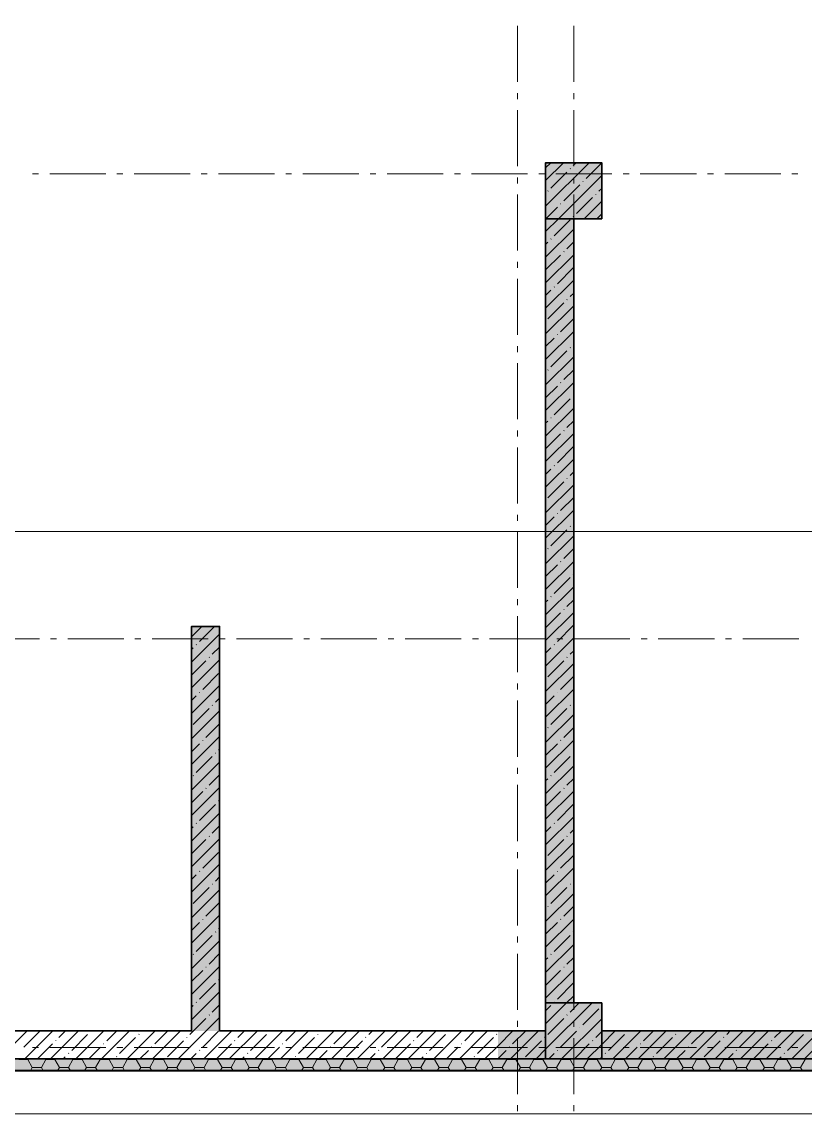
# Model space of a CAD drawing. Header units: millimetres. Extents: x -81576 to 1046824, y -248937 to 691537.
# Drawn here: x 158413 to 165400, y 651386 to 661197 of the extents above; entities that cross this region are included whole.
import ezdxf

# ---------------------------------------------------------------- set-up
doc = ezdxf.new("R2010")
doc.units = ezdxf.units.MM
doc.layers.add('PDF _Геометрия', color=7, linetype='Continuous', true_color=0x1d1d1d)
doc.layers.add('PDF _Сплошная заливка', color=7, linetype='Continuous', true_color=0xffffff)

msp = doc.modelspace()

# ---------------------------------------------------------------- hatches: boundary and pattern name
at = {"layer": 'PDF _Сплошная заливка', "true_color": 0x636466, "transparency": 33554559}
for points in [[(163086, 659441.1), (163586, 659441.1), (163586, 659941.1), (163086, 659941.1)], [(163336, 652441.1), (163336, 659441.1), (163086, 659441.1), (163086, 652441.1)], [(160176, 652191.1), (160176, 655801.1), (159926, 655801.1), (159926, 652191.1)], [(163086, 651941.1), (163586, 651941.1), (163586, 652441.1), (163086, 652441.1)], [(163086, 651941.1), (163086, 652191.1), (162661, 652191.1), (162661, 651941.1)], [(166286, 651941.1), (166286, 652191.1), (163586, 652191.1), (163586, 651941.1)], [(162404, 651839.1), (162404, 651939.1), (97386, 651939.1), (97388, 651839.1)], [(162404, 651939.1), (162404, 651941.1), (162227.3, 651939.1)], [(162404, 651839.1), (174334, 651839.1), (174334, 651939.1), (162404, 651939.1)], [(162404, 651831.1), (174234, 651831.1), (174234, 651839.1), (162404, 651839.1)]]:
    msp.add_hatch(color=251, dxfattribs=at).paths.add_polyline_path(points)

# ---------------------------------------------------------------- linework, layer by layer
at = {"layer": 'PDF _Геометрия', "color": 7, "lineweight": 13}
for points in [[(174226, 637747.2), (174226, 639331.1), (171294, 639331.1), (171294, 639091.1), (171294, 638981.1), (170586, 638981.1), (170476, 638981.1), (170476, 639691.1), (170476, 639801.1), (174226, 639801.1), (174226, 651831.1), (162404, 651831.1), (97388, 651831.1), (97278, 651831.1), (97278, 669191.1)], [(97286, 669191.1), (97286, 651839.1), (162404, 651839.1), (174234, 651839.1), (174234, 651831.1), (174234, 639793.1), (174226, 639793.1), (170484, 639793.1), (170484, 638989.1), (171286, 638989.1), (171286, 639339.1), (171449.9, 639339.1), (174234, 639339.1), (174234, 639331.1), (174234, 637747.2)]]:
    msp.add_lwpolyline(points, dxfattribs=at)
at = {"layer": 'PDF _Геометрия', "color": 7, "lineweight": 9}
for points in [[(97386, 669191.1), (97386, 651939.1), (162404, 651939.1), (174336, 651939.1), (174336, 651941.1), (174334, 651941.1), (174334, 651831.1), (174334, 639691.1), (174336, 639691.1), (174336, 639693.1), (174226, 639693.1), (170584, 639693.1), (170584, 639089.1), (171186, 639089.1), (171186, 639439.1), (171449.9, 639439.1), (174336, 639439.1), (174336, 639339.1), (174334, 639339.1)], [(97388, 663940.8), (97388, 651941.1), (162404, 651941.1), (174336, 651941.1), (174336, 651839.1), (174336, 651831.1), (174336, 639691.1), (174234, 639691.1), (174234, 639693.1)], [(162836, 661162), (162836, 660662)], [(163336, 661162), (163336, 660662)], [(162836, 660562), (162836, 660509.1)], [(163336, 660562), (163336, 660509.1)], [(162836, 660409.1), (162836, 659909.1)], [(163336, 660409.1), (163336, 659909.1)], [(158560.3, 659841.1), (158507.4, 659841.1)], [(159160.3, 659841.1), (158660.3, 659841.1)], [(159313.2, 659841.1), (159260.3, 659841.1)], [(159913.3, 659841.1), (159413.2, 659841.1)], [(160066.2, 659841.1), (160013.2, 659841.1)], [(160666.2, 659841.1), (160166.2, 659841.1)], [(160819.1, 659841.1), (160766.2, 659841.1)], [(161419.1, 659841.1), (160919.1, 659841.1)], [(161572, 659841.1), (161519.1, 659841.1)], [(162172, 659841.1), (161672, 659841.1)], [(162324.9, 659841.1), (162272, 659841.1)], [(162924.9, 659841.1), (162424.9, 659841.1)], [(163077.8, 659841.1), (163024.9, 659841.1)], [(163677.8, 659841.1), (163177.8, 659841.1)], [(163830.8, 659841.1), (163777.8, 659841.1)], [(164430.8, 659841.1), (163930.8, 659841.1)], [(164583.7, 659841.1), (164530.8, 659841.1)], [(165183.7, 659841.1), (164683.7, 659841.1)], [(165336.6, 659841.1), (165283.7, 659841.1)], [(162836, 659809.1), (162836, 659756.2)], [(163336, 659809.1), (163336, 659756.2)], [(162836, 659656.2), (162836, 659156.2)], [(163336, 659656.2), (163336, 659156.2)], [(162836, 659056.2), (162836, 659003.3)], [(163336, 659056.2), (163336, 659003.3)], [(162836, 658903.3), (162836, 658403.3)], [(163336, 658903.3), (163336, 658403.3)], [(162836, 658303.3), (162836, 658250.3)], [(163336, 658303.3), (163336, 658250.3)], [(162836, 658150.3), (162836, 657650.3)], [(163336, 658150.3), (163336, 657650.3)], [(162836, 657550.3), (162836, 657497.4)], [(163336, 657550.3), (163336, 657497.4)], [(162836, 657397.4), (162836, 656897.4)], [(163336, 657397.4), (163336, 656897.4)], [(162836, 656797.4), (162836, 656744.5)], [(163336, 656797.4), (163336, 656744.5)], [(162836, 656644.5), (162836, 656144.5)], [(163336, 656644.5), (163336, 656144.5)], [(162836, 656044.5), (162836, 655991.6)], [(163336, 656044.5), (163336, 655991.6)], [(162836, 655891.6), (162836, 655391.6)], [(163336, 655891.6), (163336, 655391.6)], [(158568, 655691.1), (158068, 655691.1)], [(158720.9, 655691.1), (158668, 655691.1)], [(159320.9, 655691.1), (158820.9, 655691.1)], [(159473.8, 655691.1), (159420.9, 655691.1)], [(160073.8, 655691.1), (159573.8, 655691.1)], [(160226.7, 655691.1), (160173.8, 655691.1)], [(160826.7, 655691.1), (160326.7, 655691.1)], [(160979.7, 655691.1), (160926.7, 655691.1)], [(161579.7, 655691.1), (161079.7, 655691.1)], [(161732.6, 655691.1), (161679.7, 655691.1)], [(162332.6, 655691.1), (161832.6, 655691.1)], [(162485.5, 655691.1), (162432.6, 655691.1)], [(163085.5, 655691.1), (162585.5, 655691.1)], [(163238.4, 655691.1), (163185.5, 655691.1)], [(163838.4, 655691.1), (163338.4, 655691.1)], [(163991.3, 655691.1), (163938.4, 655691.1)], [(164591.3, 655691.1), (164091.3, 655691.1)], [(164744.2, 655691.1), (164691.3, 655691.1)], [(165344.2, 655691.1), (164844.2, 655691.1)], [(162836, 655291.6), (162836, 655238.7)], [(163336, 655291.6), (163336, 655238.7)], [(162836, 655138.7), (162836, 654638.7)], [(163336, 655138.7), (163336, 654638.7)], [(162836, 654538.7), (162836, 654485.8)], [(163336, 654538.7), (163336, 654485.8)], [(162836, 654385.8), (162836, 653885.8)], [(163336, 654385.8), (163336, 653885.8)], [(162836, 653785.8), (162836, 653732.8)], [(163336, 653785.8), (163336, 653732.8)], [(162836, 653632.8), (162836, 653132.8)], [(163336, 653632.8), (163336, 653132.8)], [(162836, 653032.8), (162836, 652979.9)], [(163336, 653032.8), (163336, 652979.9)], [(162836, 652879.9), (162836, 652379.9)], [(163336, 652879.9), (163336, 652379.9)], [(162836, 652279.9), (162836, 652227)], [(163336, 652279.9), (163336, 652227)], [(162836, 652127), (162836, 651627)], [(163336, 652127), (163336, 651627)], [(158560.3, 652041.1), (158507.4, 652041.1)], [(159160.3, 652041.1), (158660.3, 652041.1)], [(159313.2, 652041.1), (159260.3, 652041.1)], [(159913.3, 652041.1), (159413.2, 652041.1)], [(160066.2, 652041.1), (160013.2, 652041.1)], [(160666.2, 652041.1), (160166.2, 652041.1)], [(160819.1, 652041.1), (160766.2, 652041.1)], [(161419.1, 652041.1), (160919.1, 652041.1)], [(161572, 652041.1), (161519.1, 652041.1)], [(162172, 652041.1), (161672, 652041.1)], [(162324.9, 652041.1), (162272, 652041.1)], [(162924.9, 652041.1), (162424.9, 652041.1)], [(163077.8, 652041.1), (163024.9, 652041.1)], [(163677.8, 652041.1), (163177.8, 652041.1)], [(163830.8, 652041.1), (163777.8, 652041.1)], [(164430.8, 652041.1), (163930.8, 652041.1)], [(164583.7, 652041.1), (164530.8, 652041.1)], [(165183.7, 652041.1), (164683.7, 652041.1)], [(165336.6, 652041.1), (165283.7, 652041.1)], [(162836, 651527), (162836, 651474.1)], [(163336, 651527), (163336, 651474.1)]]:
    msp.add_lwpolyline(points, dxfattribs=at)
at = {"layer": 'PDF _Геометрия', "lineweight": 9}
for points in [[(163245.2, 659941.1), (163086, 659782)], [(163473.3, 659941.1), (163086, 659553.9)], [(163131.1, 659941.1), (163086, 659896)], [(163359.2, 659941.1), (163332.9, 659914.8)], [(163586, 659939.8), (163447, 659800.8)], [(163586, 659825.8), (163201.4, 659441.1), (163086, 659325.8)], [(163275.9, 659857.8), (163133.4, 659715.3)], [(163306.8, 659888.7), (163304.4, 659886.3)], [(163390, 659743.8), (163247.4, 659601.2)], [(163420.8, 659774.6), (163418.5, 659772.3)], [(163586, 659711.7), (163561, 659686.7)], [(163107.2, 659689.1), (163104.8, 659686.7)], [(163504, 659629.7), (163361.5, 659487.2)], [(163534.9, 659660.6), (163532.5, 659658.2)], [(163190.4, 659544.2), (163087.3, 659441.1), (163086, 659439.8)], [(163221.3, 659575.1), (163218.9, 659572.7)], [(163586, 659597.7), (163429.5, 659441.1)], [(163304.4, 659430.1), (163161.9, 659287.6)], [(163335.3, 659461), (163332.9, 659458.6)], [(163586, 659483.6), (163543.5, 659441.1)], [(163336, 659347.7), (163086, 659097.7)], [(163104.8, 659230.5), (163086, 659211.7)], [(163135.7, 659261.4), (163133.4, 659259.1)], [(163336, 659233.6), (163275.9, 659173.5)], [(163249.8, 659147.4), (163247.4, 659145)], [(163336, 659119.6), (163086, 658869.6)], [(163218.9, 659116.5), (163086, 658983.6)], [(163332.9, 659002.4), (163190.4, 658859.9)], [(163336, 658891.5), (163086, 658641.5)], [(163164.2, 658833.7), (163161.9, 658831.4)], [(163133.4, 658802.9), (163086, 658755.5)], [(163336, 658777.4), (163304.4, 658745.8)], [(163336, 658663.4), (163086, 658413.4)], [(163247.4, 658688.8), (163104.8, 658546.2)], [(163278.3, 658719.7), (163275.9, 658717.3)], [(163336, 658549.3), (163218.9, 658432.2)], [(163336, 658435.3), (163086, 658185.3)], [(163161.9, 658375.2), (163086, 658299.3)], [(163192.7, 658406.1), (163190.4, 658403.7)], [(163275.9, 658261.1), (163133.4, 658118.6)], [(163306.8, 658292), (163304.4, 658289.6)], [(163336, 658321.2), (163332.9, 658318.1)], [(163336, 658207.2), (163086, 657957.2)], [(163107.2, 658092.4), (163104.8, 658090)], [(163336, 658093.1), (163247.4, 658004.5)], [(163336, 657979.1), (163086, 657729.1)], [(163190.4, 657947.5), (163086, 657843.1)], [(163221.3, 657978.4), (163218.9, 657976)], [(163335.3, 657864.3), (163332.9, 657861.9)], [(163336, 657751), (163086, 657501)], [(163304.4, 657833.4), (163161.9, 657690.9)], [(163135.7, 657664.7), (163133.4, 657662.4)], [(163104.8, 657633.9), (163086, 657615)], [(163336, 657636.9), (163275.9, 657576.8)], [(163336, 657522.9), (163086, 657272.9)], [(163218.9, 657519.8), (163086, 657386.9)], [(163249.8, 657550.7), (163247.4, 657548.3)], [(163332.9, 657405.8), (163190.4, 657263.2)], [(163336, 657294.8), (163086, 657044.8)], [(163133.4, 657206.2), (163086, 657158.8)], [(163164.2, 657237), (163161.9, 657234.7)], [(163336, 657180.7), (163304.4, 657149.1)], [(163336, 657066.7), (163086, 656816.7)], [(163247.4, 657092.1), (163104.8, 656949.6)], [(163278.3, 657123), (163275.9, 657120.6)], [(163336, 656952.6), (163218.9, 656835.5)], [(163336, 656838.6), (163086, 656588.6)], [(163161.9, 656778.5), (163086, 656702.6)], [(163192.7, 656809.4), (163190.4, 656807)], [(163306.8, 656695.3), (163304.4, 656692.9)], [(163336, 656724.5), (163332.9, 656721.5)], [(163336, 656610.5), (163086, 656360.5)], [(163275.9, 656664.4), (163133.4, 656521.9)], [(163107.2, 656495.7), (163104.8, 656493.4)], [(163336, 656496.4), (163247.4, 656407.8)], [(163336, 656382.4), (163086, 656132.4)], [(163221.3, 656381.7), (163218.9, 656379.3)], [(163190.4, 656350.8), (163086, 656246.4)], [(163304.4, 656236.7), (163161.9, 656094.2)], [(163335.3, 656267.6), (163332.9, 656265.3)], [(163336, 656154.3), (163086, 655904.3)], [(163104.8, 656037.2), (163086, 656018.3)], [(163135.7, 656068), (163133.4, 656065.7)], [(163336, 656040.2), (163275.9, 655980.1)], [(163336, 655926.2), (163086, 655676.2)], [(163218.9, 655923.1), (163086, 655790.2)], [(163249.8, 655954), (163247.4, 655951.6)], [(160017.5, 655801.1), (159926, 655709.6)], [(160131.6, 655801.1), (159997, 655666.5)], [(163332.9, 655809.1), (163190.4, 655666.5)], [(160176, 655731.5), (159926, 655481.5)], [(163336, 655698.1), (163086, 655448.1)], [(159940, 655609.5), (159926, 655595.5)], [(159970.9, 655640.4), (159968.5, 655638)], [(160176, 655617.4), (160111, 655552.5)], [(163133.4, 655609.5), (163086, 655562.1)], [(163164.2, 655640.4), (163161.9, 655638)], [(160176, 655503.4), (159926, 655253.4)], [(160054, 655495.4), (159926, 655367.4)], [(160084.9, 655526.3), (160082.5, 655523.9)], [(163247.4, 655495.4), (163104.8, 655352.9)], [(163278.3, 655526.3), (163275.9, 655523.9)], [(163336, 655584), (163304.4, 655552.5)], [(163336, 655470), (163086, 655220)], [(160168.1, 655381.4), (160025.5, 655238.8)], [(163336, 655355.9), (163218.9, 655238.8)], [(160176, 655275.3), (159926, 655025.3)], [(159999.4, 655212.7), (159997, 655210.3)], [(163336, 655241.9), (163086, 654991.9)], [(163192.7, 655212.7), (163190.4, 655210.3)], [(159968.5, 655181.8), (159926, 655139.3)], [(160176, 655161.2), (160139.6, 655124.8)], [(163161.9, 655181.8), (163086, 655105.9)], [(163336, 655127.8), (163332.9, 655124.8)], [(160176, 655047.2), (159926, 654797.2)], [(160082.5, 655067.7), (159940, 654925.2)], [(160113.4, 655098.6), (160111, 655096.3)], [(163336, 655013.8), (163086, 654763.8)], [(163275.9, 655067.7), (163133.4, 654925.2)], [(163306.8, 655098.6), (163304.4, 655096.3)], [(160176, 654933.1), (160054, 654811.1)], [(160176, 654819.1), (159926, 654569.1)], [(163107.2, 654899), (163104.8, 654896.7)], [(163336, 654899.7), (163247.4, 654811.1)], [(159997, 654754.1), (159926, 654683.1)], [(160027.9, 654785), (160025.5, 654782.6)], [(163336, 654785.7), (163086, 654535.7)], [(163190.4, 654754.1), (163086, 654649.7)], [(163221.3, 654785), (163218.9, 654782.6)], [(160111, 654640.1), (159968.5, 654497.5)], [(160141.9, 654670.9), (160139.6, 654668.6)], [(160176, 654705), (160168.1, 654697.1)], [(163304.4, 654640.1), (163161.9, 654497.5)], [(163335.3, 654670.9), (163332.9, 654668.6)], [(160176, 654591), (159926, 654341)], [(163336, 654557.6), (163086, 654307.6)], [(159942.3, 654471.4), (159940, 654469)], [(160176, 654476.9), (160082.5, 654383.4)], [(163104.8, 654440.5), (163086, 654421.6)], [(163135.7, 654471.4), (163133.4, 654469)], [(163336, 654443.5), (163275.9, 654383.4)], [(160176, 654362.9), (159926, 654112.9)], [(160025.5, 654326.4), (159926, 654226.9)], [(160056.4, 654357.3), (160054, 654354.9)], [(163336, 654329.5), (163086, 654079.5)], [(163218.9, 654326.4), (163086, 654193.5)], [(163249.8, 654357.3), (163247.4, 654354.9)], [(160170.4, 654243.3), (160168.1, 654240.9)], [(160176, 654134.8), (159926, 653884.8)], [(160139.6, 654212.4), (159997, 654069.8)], [(163332.9, 654212.4), (163190.4, 654069.8)], [(159970.9, 654043.7), (159968.5, 654041.3)], [(163336, 654101.4), (163086, 653851.4)], [(163164.2, 654043.7), (163161.9, 654041.3)], [(159940, 654012.8), (159926, 653998.8)], [(160084.9, 653929.6), (160082.5, 653927.2)], [(160176, 654020.7), (160111, 653955.8)], [(163133.4, 654012.8), (163086, 653965.4)], [(163278.3, 653929.6), (163275.9, 653927.2)], [(163336, 653987.3), (163304.4, 653955.8)], [(160176, 653906.7), (159926, 653656.7)], [(160054, 653898.7), (159926, 653770.7)], [(163336, 653873.3), (163086, 653623.3)], [(163247.4, 653898.7), (163104.8, 653756.2)], [(160168.1, 653784.7), (160025.5, 653642.1)], [(163336, 653759.3), (163218.9, 653642.1)], [(160176, 653678.6), (159926, 653428.6)], [(163336, 653645.2), (163086, 653395.2)], [(159968.5, 653585.1), (159926, 653542.6)], [(159999.4, 653616), (159997, 653613.6)], [(160176, 653564.5), (160139.6, 653528.1)], [(163161.9, 653585.1), (163086, 653509.3)], [(163192.7, 653616), (163190.4, 653613.6)], [(163336, 653531.2), (163332.9, 653528.1)], [(160176, 653450.5), (159926, 653200.5)], [(160082.5, 653471), (159940, 653328.5)], [(160113.4, 653501.9), (160111, 653499.6)], [(163275.9, 653471), (163133.4, 653328.5)], [(163306.8, 653501.9), (163304.4, 653499.6)], [(160176, 653336.4), (160054, 653214.4)], [(163336, 653417.1), (163086, 653167.1)], [(163107.2, 653302.3), (163104.8, 653300)], [(163336, 653303.1), (163247.4, 653214.4)], [(160176, 653222.4), (159926, 652972.4)], [(159997, 653157.4), (159926, 653086.4)], [(160027.9, 653188.3), (160025.5, 653185.9)], [(163336, 653189), (163086, 652939)], [(163190.4, 653157.4), (163086, 653053.1)], [(163221.3, 653188.3), (163218.9, 653185.9)], [(160111, 653043.4), (159968.5, 652900.8)], [(160141.9, 653074.2), (160139.6, 653071.9)], [(160176, 653108.3), (160168.1, 653100.4)], [(163304.4, 653043.4), (163161.9, 652900.8)], [(163335.3, 653074.2), (163332.9, 653071.9)], [(160176, 652994.3), (159926, 652744.3)], [(163336, 652960.9), (163086, 652710.9)], [(159942.3, 652874.7), (159940, 652872.3)], [(160176, 652880.2), (160082.5, 652786.8)], [(163104.8, 652843.8), (163086, 652825)], [(163135.7, 652874.7), (163133.4, 652872.3)], [(163336, 652846.9), (163275.9, 652786.8)], [(160176, 652766.2), (159926, 652516.2)], [(160056.4, 652760.6), (160054, 652758.2)], [(163249.8, 652760.6), (163247.4, 652758.2)], [(160025.5, 652729.7), (159926, 652630.2)], [(163336, 652732.8), (163086, 652482.8)], [(163218.9, 652729.7), (163086, 652596.9)], [(160139.6, 652615.7), (159997, 652473.1)], [(160170.4, 652646.6), (160168.1, 652644.2)], [(163332.9, 652615.7), (163190.4, 652473.1)], [(160176, 652538.1), (159926, 652288.1)], [(163336, 652504.7), (163272.4, 652441.1), (163086, 652254.7)], [(159940, 652416.1), (159926, 652402.1)], [(159970.9, 652447), (159968.5, 652444.6)], [(160176, 652424), (160111, 652359.1)], [(163500.5, 652441.1), (163086, 652026.6), (163000.5, 651941.1)], [(163133.4, 652416.1), (163086, 652368.8)], [(163164.2, 652447), (163161.9, 652444.6)], [(163386.5, 652441.1), (163304.4, 652359.1)], [(163561, 652387.6), (163418.5, 652245)], [(160176, 652310), (160057.1, 652191.1), (159807.1, 651941.1)], [(160054, 652302), (159943.1, 652191.1), (159911.5, 652159.5)], [(160084.9, 652332.9), (160082.5, 652330.6)], [(163247.4, 652302), (163104.8, 652159.5)], [(163586, 652298.5), (163228.6, 651941.1)], [(163278.3, 652332.9), (163275.9, 652330.6)], [(158460.4, 652191.1), (158210.4, 651941.1)], [(158571.4, 652188), (158428.8, 652045.4)], [(158688.5, 652191.1), (158438.5, 651941.1)], [(158916.6, 652191.1), (158666.6, 651941.1)], [(158802.6, 652191.1), (158742.5, 652131)], [(158999.1, 652159.5), (158856.5, 652016.9)], [(159144.7, 652191.1), (158894.7, 651941.1)], [(159029.9, 652190.4), (159027.6, 652188)], [(159372.8, 652191.1), (159122.8, 651941.1)], [(159258.8, 652191.1), (159170.1, 652102.5)], [(159600.9, 652191.1), (159350.9, 651941.1)], [(159457.6, 652161.9), (159455.3, 652159.5)], [(159486.9, 652191.1), (159483.8, 652188)], [(159829, 652191.1), (159579, 651941.1)], [(159715, 652191.1), (159597.8, 652073.9)], [(160168.1, 652188), (160025.5, 652045.4)], [(160285.2, 652191.1), (160035.2, 651941.1)], [(160513.3, 652191.1), (160263.3, 651941.1)], [(160399.3, 652191.1), (160339.1, 652131)], [(160595.8, 652159.5), (160453.2, 652016.9)], [(160741.4, 652191.1), (160491.4, 651941.1)], [(160626.6, 652190.4), (160624.3, 652188)], [(160969.5, 652191.1), (160719.5, 651941.1)], [(160855.5, 652191.1), (160766.8, 652102.5)], [(161197.6, 652191.1), (160947.6, 651941.1)], [(161054.3, 652161.9), (161052, 652159.5)], [(161083.6, 652191.1), (161080.5, 652188)], [(161425.7, 652191.1), (161175.7, 651941.1)], [(161311.7, 652191.1), (161194.5, 652073.9)], [(161653.8, 652191.1), (161403.8, 651941.1)], [(161539.8, 652191.1), (161508.2, 652159.5)], [(161764.8, 652188), (161622.2, 652045.4)], [(161881.9, 652191.1), (161631.9, 651941.1)], [(162110, 652191.1), (161860, 651941.1)], [(161996, 652191.1), (161935.8, 652131)], [(162192.4, 652159.5), (162049.9, 652016.9)], [(162338.1, 652191.1), (162088.1, 651941.1)], [(162223.3, 652190.4), (162221, 652188)], [(162566.2, 652191.1), (162316.2, 651941.1)], [(162452.2, 652191.1), (162363.5, 652102.5)], [(162794.3, 652191.1), (162661, 652057.8), (162544.3, 651941.1)], [(162651, 652161.9), (162648.6, 652159.5)], [(162680.3, 652191.1), (162677.2, 652188)], [(163022.4, 652191.1), (162772.4, 651941.1)], [(162908.4, 652191.1), (162791.2, 652073.9)], [(163361.5, 652188), (163218.9, 652045.4)], [(163392.3, 652218.9), (163390, 652216.5)], [(163706.7, 652191.1), (163586, 652070.4), (163456.7, 651941.1)], [(163592.7, 652191.1), (163586, 652184.5), (163532.5, 652131)], [(163789.1, 652159.5), (163646.6, 652016.9)], [(163934.8, 652191.1), (163684.8, 651941.1)], [(163820, 652190.4), (163817.6, 652188)], [(164162.9, 652191.1), (163912.9, 651941.1)], [(164048.9, 652191.1), (163960.2, 652102.5)], [(164391, 652191.1), (164141, 651941.1)], [(164247.7, 652161.9), (164245.3, 652159.5)], [(164277, 652191.1), (164273.8, 652188)], [(164619.1, 652191.1), (164369.1, 651941.1)], [(164505, 652191.1), (164387.9, 652073.9)], [(164847.2, 652191.1), (164597.2, 651941.1)], [(164733.1, 652191.1), (164701.5, 652159.5)], [(164958.1, 652188), (164815.6, 652045.4)], [(165075.3, 652191.1), (164825.3, 651941.1)], [(165303.4, 652191.1), (165053.4, 651941.1)], [(165189.3, 652191.1), (165129.2, 652131)], [(165385.8, 652159.5), (165243.3, 652016.9)], [(165531.5, 652191.1), (165281.5, 651941.1)], [(158685.4, 652073.9), (158552.6, 651941.1)], [(158716.3, 652104.8), (158713.9, 652102.5)], [(159144, 652076.3), (159141.6, 652073.9)], [(159426.8, 652131), (159284.2, 651988.4)], [(159854.4, 652102.5), (159711.9, 651959.9)], [(159885.3, 652133.3), (159882.9, 652131)], [(160282.1, 652073.9), (160149.3, 651941.1)], [(160313, 652104.8), (160310.6, 652102.5)], [(160740.7, 652076.3), (160738.3, 652073.9)], [(161023.4, 652131), (160880.9, 651988.4)], [(161451.1, 652102.5), (161308.6, 651959.9)], [(161482, 652133.3), (161479.6, 652131)], [(161878.8, 652073.9), (161746, 651941.1)], [(161909.7, 652104.8), (161907.3, 652102.5)], [(162337.4, 652076.3), (162335, 652073.9)], [(162620.1, 652131), (162477.6, 651988.4)], [(163047.8, 652102.5), (162905.3, 651959.9)], [(163078.7, 652133.3), (163076.3, 652131)], [(163475.5, 652073.9), (163342.7, 651941.1)], [(163506.4, 652104.8), (163504, 652102.5)], [(163934.1, 652076.3), (163931.7, 652073.9)], [(164216.8, 652131), (164074.3, 651988.4)], [(164644.5, 652102.5), (164501.9, 651959.9)], [(164675.4, 652133.3), (164673, 652131)], [(165072.2, 652073.9), (164939.3, 651941.1)], [(165103.1, 652104.8), (165100.7, 652102.5)], [(158830.4, 651990.8), (158828, 651988.4)], [(159113.1, 652045.4), (159008.8, 651941.1)], [(159258, 651962.3), (159255.7, 651959.9)], [(159540.8, 652016.9), (159465, 651941.1)], [(159571.7, 652047.8), (159569.3, 652045.4)], [(159968.5, 651988.4), (159921.2, 651941.1)], [(159999.4, 652019.3), (159997, 652016.9)], [(160427.1, 651990.8), (160424.7, 651988.4)], [(160709.8, 652045.4), (160605.5, 651941.1)], [(160854.7, 651962.3), (160852.4, 651959.9)], [(161137.5, 652016.9), (161061.7, 651941.1)], [(161168.4, 652047.8), (161166, 652045.4)], [(161565.2, 651988.4), (161517.9, 651941.1)], [(161596.1, 652019.3), (161593.7, 652016.9)], [(162023.7, 651990.8), (162021.4, 651988.4)], [(162306.5, 652045.4), (162202.2, 651941.1)], [(162451.4, 651962.3), (162449.1, 651959.9)], [(162734.2, 652016.9), (162661, 651943.8), (162658.4, 651941.1)], [(162765.1, 652047.8), (162762.7, 652045.4)], [(163161.9, 651988.4), (163114.6, 651941.1)], [(163192.7, 652019.3), (163190.4, 652016.9)], [(163620.4, 651990.8), (163618.1, 651988.4)], [(163903.2, 652045.4), (163798.9, 651941.1)], [(164048.1, 651962.3), (164045.7, 651959.9)], [(164330.9, 652016.9), (164255, 651941.1)], [(164361.8, 652047.8), (164359.4, 652045.4)], [(164758.6, 651988.4), (164711.2, 651941.1)], [(164789.4, 652019.3), (164787.1, 652016.9)], [(165217.1, 651990.8), (165214.8, 651988.4)], [(165499.9, 652045.4), (165395.5, 651941.1)], [(158464.9, 651934.1), (158384.3, 651934.1)], [(158467.8, 651939.1), (158464.9, 651934.1)], [(158464.9, 651934.1), (158505.2, 651864.3)], [(158505.2, 651864.3), (158490.7, 651839.1)], [(158585.9, 651864.3), (158505.3, 651864.3)], [(158626.2, 651934.1), (158585.9, 651864.3)], [(158585.9, 651864.3), (158600.4, 651839.1)], [(158623.3, 651939.1), (158626.2, 651934.1)], [(158706.9, 651934.1), (158626.2, 651934.1)], [(158706.8, 651934.1), (158747.2, 651864.3)], [(158709.7, 651939.1), (158706.9, 651934.1)], [(158747.2, 651864.3), (158732.6, 651839.1)], [(158827.8, 651864.3), (158747.2, 651864.3)], [(158799.5, 651959.9), (158780.7, 651941.1)], [(158868.1, 651934.1), (158827.8, 651864.3)], [(158827.8, 651864.3), (158842.4, 651839.1)], [(158865.3, 651939.1), (158868.1, 651934.1)], [(158948.8, 651934.1), (158868.2, 651934.1)], [(158951.7, 651939.1), (158948.8, 651934.1)], [(158948.8, 651934.1), (158989.1, 651864.3)], [(158989.1, 651864.3), (158974.6, 651839.1)], [(159069.8, 651864.3), (158989.1, 651864.3)], [(159110.1, 651934.1), (159069.8, 651864.3)], [(159069.8, 651864.3), (159084.3, 651839.1)], [(159107.2, 651939.1), (159110.1, 651934.1)], [(159190.7, 651934.1), (159110.1, 651934.1)], [(159193.6, 651939.1), (159190.7, 651934.1)], [(159190.7, 651934.1), (159231, 651864.3)], [(159231.1, 651864.3), (159216.5, 651839.1)], [(159311.7, 651864.3), (159231.1, 651864.3)], [(159352, 651934.1), (159311.7, 651864.3)], [(159311.7, 651864.3), (159326.2, 651839.1)], [(159349.1, 651939.1), (159352, 651934.1)], [(159432.7, 651934.1), (159352, 651934.1)], [(159435.5, 651939.1), (159432.7, 651934.1)], [(159432.7, 651934.1), (159473, 651864.3)], [(159473, 651864.3), (159458.4, 651839.1)], [(159553.6, 651864.3), (159473, 651864.3)], [(159594, 651934.1), (159553.6, 651864.3)], [(159553.6, 651864.3), (159568.2, 651839.1)], [(159591.1, 651939.1), (159593.9, 651934.1)], [(159674.6, 651934.1), (159594, 651934.1)], [(159677.5, 651939.1), (159674.6, 651934.1)], [(159674.6, 651934.1), (159714.9, 651864.3)], [(159714.9, 651864.3), (159700.4, 651839.1)], [(159795.6, 651864.3), (159714.9, 651864.3)], [(159835.9, 651934.1), (159795.6, 651864.3)], [(159795.6, 651864.3), (159810.1, 651839.1)], [(159833, 651939.1), (159835.9, 651934.1)], [(159916.5, 651934.1), (159835.9, 651934.1)], [(159919.4, 651939.1), (159916.5, 651934.1)], [(159916.5, 651934.1), (159956.8, 651864.3)], [(159956.9, 651864.3), (159942.3, 651839.1)], [(160037.5, 651864.3), (159956.9, 651864.3)], [(160077.8, 651934.1), (160037.5, 651864.3)], [(160037.5, 651864.3), (160052, 651839.1)], [(160074.9, 651939.1), (160077.8, 651934.1)], [(160158.5, 651934.1), (160077.8, 651934.1)], [(160161.3, 651939.1), (160158.5, 651934.1)], [(160158.5, 651934.1), (160198.8, 651864.3)], [(160198.8, 651864.3), (160184.2, 651839.1)], [(160279.4, 651864.3), (160198.8, 651864.3)], [(160319.8, 651934.1), (160279.4, 651864.3)], [(160279.4, 651864.3), (160294, 651839.1)], [(160316.9, 651939.1), (160319.7, 651934.1)], [(160400.4, 651934.1), (160319.8, 651934.1)], [(160396.2, 651959.9), (160377.4, 651941.1)], [(160403.3, 651939.1), (160400.4, 651934.1)], [(160400.4, 651934.1), (160440.7, 651864.3)], [(160440.7, 651864.3), (160426.2, 651839.1)], [(160521.4, 651864.3), (160440.7, 651864.3)], [(160561.7, 651934.1), (160521.4, 651864.3)], [(160521.4, 651864.3), (160535.9, 651839.1)], [(160558.8, 651939.1), (160561.7, 651934.1)], [(160642.3, 651934.1), (160561.7, 651934.1)], [(160645.2, 651939.1), (160642.3, 651934.1)], [(160642.3, 651934.1), (160682.7, 651864.3)], [(160682.7, 651864.3), (160668.1, 651839.1)], [(160763.3, 651864.3), (160682.7, 651864.3)], [(160803.6, 651934.1), (160763.3, 651864.3)], [(160763.3, 651864.3), (160777.8, 651839.1)], [(160800.8, 651939.1), (160803.6, 651934.1)], [(160884.3, 651934.1), (160803.6, 651934.1)], [(160887.1, 651939.1), (160884.3, 651934.1)], [(160884.3, 651934.1), (160924.6, 651864.3)], [(160924.6, 651864.3), (160910, 651839.1)], [(161005.2, 651864.3), (160924.6, 651864.3)], [(161045.6, 651934.1), (161005.2, 651864.3)], [(161005.2, 651864.3), (161019.8, 651839.1)], [(161042.7, 651939.1), (161045.6, 651934.1)], [(161126.2, 651934.1), (161045.6, 651934.1)], [(161129.1, 651939.1), (161126.2, 651934.1)], [(161126.2, 651934.1), (161166.5, 651864.3)], [(161166.5, 651864.3), (161152, 651839.1)], [(161247.2, 651864.3), (161166.5, 651864.3)], [(161287.5, 651934.1), (161247.2, 651864.3)], [(161247.2, 651864.3), (161261.7, 651839.1)], [(161284.6, 651939.1), (161287.5, 651934.1)], [(161368.2, 651934.1), (161287.5, 651934.1)], [(161371, 651939.1), (161368.1, 651934.1)], [(161368.1, 651934.1), (161408.5, 651864.3)], [(161408.5, 651864.3), (161393.9, 651839.1)], [(161489.1, 651864.3), (161408.5, 651864.3)], [(161529.4, 651934.1), (161489.1, 651864.3)], [(161489.1, 651864.3), (161503.6, 651839.1)], [(161526.6, 651939.1), (161529.4, 651934.1)], [(161610.1, 651934.1), (161529.4, 651934.1)], [(161612.9, 651939.1), (161610.1, 651934.1)], [(161610.1, 651934.1), (161650.4, 651864.3)], [(161650.4, 651864.3), (161635.8, 651839.1)], [(161731.1, 651864.3), (161650.4, 651864.3)], [(161771.4, 651934.1), (161731, 651864.3)], [(161731, 651864.3), (161745.6, 651839.1)], [(161768.5, 651939.1), (161771.4, 651934.1)], [(161852, 651934.1), (161771.4, 651934.1)], [(161854.9, 651939.1), (161852, 651934.1)], [(161852, 651934.1), (161892.3, 651864.3)], [(161892.3, 651864.3), (161877.8, 651839.1)], [(161973, 651864.3), (161892.3, 651864.3)], [(162013.3, 651934.1), (161973, 651864.3)], [(161973, 651864.3), (161987.5, 651839.1)], [(161992.9, 651959.9), (161974.1, 651941.1)], [(162010.4, 651939.1), (162013.3, 651934.1)], [(162094, 651934.1), (162013.3, 651934.1)], [(162093.9, 651934.1), (162134.3, 651864.3)], [(162096.8, 651939.1), (162094, 651934.1)], [(162134.3, 651864.3), (162119.7, 651839.1)], [(162214.9, 651864.3), (162134.3, 651864.3)], [(162255.2, 651934.1), (162214.9, 651864.3)], [(162214.9, 651864.3), (162229.5, 651839.1)], [(162252.4, 651939.1), (162255.2, 651934.1)], [(162335.9, 651934.1), (162255.2, 651934.1)], [(162338.7, 651939.1), (162335.9, 651934.1)], [(162335.9, 651934.1), (162376.2, 651864.3)], [(162376.2, 651864.3), (162361.7, 651839.1)], [(162456.9, 651864.3), (162404, 651864.3), (162376.2, 651864.3)], [(162456.8, 651864.3), (162471.4, 651839.1)], [(162497.2, 651934.1), (162456.9, 651864.3)], [(162494.3, 651939.1), (162497.2, 651934.1)], [(162577.8, 651934.1), (162497.2, 651934.1)], [(162580.7, 651939.1), (162577.8, 651934.1)], [(162577.8, 651934.1), (162618.1, 651864.3)], [(162618.1, 651864.3), (162603.6, 651839.1)], [(162698.8, 651864.3), (162618.1, 651864.3)], [(162739.1, 651934.1), (162698.8, 651864.3)], [(162698.8, 651864.3), (162713.3, 651839.1)], [(162736.2, 651939.1), (162739.1, 651934.1)], [(162819.8, 651934.1), (162739.1, 651934.1)], [(162819.7, 651934.1), (162860.1, 651864.3)], [(162822.6, 651939.1), (162819.8, 651934.1)], [(162860.1, 651864.3), (162845.5, 651839.1)], [(162940.7, 651864.3), (162860.1, 651864.3)], [(162981, 651934.1), (162940.7, 651864.3)], [(162940.7, 651864.3), (162955.3, 651839.1)], [(162978.2, 651939.1), (162981, 651934.1)], [(163061.7, 651934.1), (162981.1, 651934.1)], [(163064.5, 651939.1), (163061.7, 651934.1)], [(163061.7, 651934.1), (163102, 651864.3)], [(163102, 651864.3), (163087.5, 651839.1)], [(163182.7, 651864.3), (163102, 651864.3)], [(163182.6, 651864.3), (163197.2, 651839.1)], [(163223, 651934.1), (163182.7, 651864.3)], [(163220.1, 651939.1), (163223, 651934.1)], [(163303.6, 651934.1), (163223, 651934.1)], [(163306.5, 651939.1), (163303.6, 651934.1)], [(163303.6, 651934.1), (163343.9, 651864.3)], [(163343.9, 651864.3), (163329.4, 651839.1)], [(163424.6, 651864.3), (163344, 651864.3)], [(163464.9, 651934.1), (163424.6, 651864.3)], [(163424.6, 651864.3), (163439.1, 651839.1)], [(163462, 651939.1), (163464.9, 651934.1)], [(163545.6, 651934.1), (163464.9, 651934.1)], [(163548.4, 651939.1), (163545.6, 651934.1)], [(163545.6, 651934.1), (163585.9, 651864.3)], [(163589.6, 651959.9), (163586, 651956.4), (163570.8, 651941.1)], [(163585.9, 651864.3), (163571.3, 651839.1)], [(163666.5, 651864.3), (163585.9, 651864.3)], [(163706.9, 651934.1), (163666.5, 651864.3)], [(163666.5, 651864.3), (163681.1, 651839.1)], [(163704, 651939.1), (163706.8, 651934.1)], [(163787.5, 651934.1), (163706.9, 651934.1)], [(163790.4, 651939.1), (163787.5, 651934.1)], [(163787.5, 651934.1), (163827.8, 651864.3)], [(163827.8, 651864.3), (163813.3, 651839.1)], [(163908.5, 651864.3), (163827.8, 651864.3)], [(163948.8, 651934.1), (163908.5, 651864.3)], [(163908.5, 651864.3), (163923, 651839.1)], [(163945.9, 651939.1), (163948.8, 651934.1)], [(164029.4, 651934.1), (163948.8, 651934.1)], [(164032.3, 651939.1), (164029.4, 651934.1)], [(164029.4, 651934.1), (164069.7, 651864.3)], [(164069.8, 651864.3), (164055.2, 651839.1)], [(164150.4, 651864.3), (164069.8, 651864.3)], [(164190.7, 651934.1), (164150.4, 651864.3)], [(164150.4, 651864.3), (164164.9, 651839.1)], [(164187.8, 651939.1), (164190.7, 651934.1)], [(164271.4, 651934.1), (164190.7, 651934.1)], [(164274.2, 651939.1), (164271.4, 651934.1)], [(164271.4, 651934.1), (164311.7, 651864.3)], [(164311.7, 651864.3), (164297.1, 651839.1)], [(164392.3, 651864.3), (164311.7, 651864.3)], [(164432.7, 651934.1), (164392.3, 651864.3)], [(164392.3, 651864.3), (164406.9, 651839.1)], [(164429.8, 651939.1), (164432.6, 651934.1)], [(164513.3, 651934.1), (164432.7, 651934.1)], [(164516.2, 651939.1), (164513.3, 651934.1)], [(164513.3, 651934.1), (164553.6, 651864.3)], [(164553.6, 651864.3), (164539.1, 651839.1)], [(164634.3, 651864.3), (164553.6, 651864.3)], [(164674.6, 651934.1), (164634.3, 651864.3)], [(164634.3, 651864.3), (164648.8, 651839.1)], [(164671.7, 651939.1), (164674.6, 651934.1)], [(164755.2, 651934.1), (164674.6, 651934.1)], [(164758.1, 651939.1), (164755.2, 651934.1)], [(164755.2, 651934.1), (164795.5, 651864.3)], [(164795.6, 651864.3), (164781, 651839.1)], [(164876.2, 651864.3), (164795.6, 651864.3)], [(164916.5, 651934.1), (164876.2, 651864.3)], [(164876.2, 651864.3), (164890.7, 651839.1)], [(164913.7, 651939.1), (164916.5, 651934.1)], [(164997.2, 651934.1), (164916.5, 651934.1)], [(165000, 651939.1), (164997.2, 651934.1)], [(164997.2, 651934.1), (165037.5, 651864.3)], [(165037.5, 651864.3), (165022.9, 651839.1)], [(165118.1, 651864.3), (165037.5, 651864.3)], [(165158.5, 651934.1), (165118.1, 651864.3)], [(165118.1, 651864.3), (165132.7, 651839.1)], [(165155.6, 651939.1), (165158.5, 651934.1)], [(165239.1, 651934.1), (165158.5, 651934.1)], [(165186.2, 651959.9), (165167.4, 651941.1)], [(165242, 651939.1), (165239.1, 651934.1)], [(165239.1, 651934.1), (165279.4, 651864.3)], [(165279.4, 651864.3), (165264.9, 651839.1)], [(165360.1, 651864.3), (165279.4, 651864.3)], [(165400.4, 651934.1), (165360.1, 651864.3)], [(165360.1, 651864.3), (165374.6, 651839.1)], [(165397.5, 651939.1), (165400.4, 651934.1)]]:
    msp.add_lwpolyline(points, dxfattribs=at)
at = {"layer": 'PDF _Геометрия', "color": 7, "lineweight": 35}
for points in [[(163586, 659441.1), (163086, 659441.1), (163086, 659941.1), (163586, 659941.1)], [(163336, 652441.1), (163086, 652441.1), (163086, 659441.1), (163336, 659441.1)], [(163586, 652441.1), (163586, 651941.1), (163086, 651941.1), (163086, 652441.1)]]:
    msp.add_lwpolyline(points, close=True, dxfattribs=at)
at = {"layer": 'PDF _Геометрия', "color": 8, "lineweight": 9, "true_color": 0x808080}
msp.add_lwpolyline([(94160.8, 656649.4), (204084, 656649.4)], dxfattribs=at)
at = {"layer": 'PDF _Геометрия', "color": 7, "lineweight": 35}
for points in [[(123536, 652191.1), (144536, 652191.1), (144536, 652441.1), (145036, 652441.1), (145036, 652191.1), (145086, 652191.1), (145086, 652441.1), (145586, 652441.1), (145586, 652191.1), (159926, 652191.1), (159926, 655801.1), (160176, 655801.1), (160176, 652191.1), (162661, 652191.1), (163086, 652191.1)], [(163586, 652191.1), (166286, 652191.1)], [(166786, 651941.1), (162661, 651941.1), (145586, 651941.1)]]:
    msp.add_lwpolyline(points, dxfattribs=at)
at = {"layer": 'PDF _Геометрия', "color": 7, "lineweight": 9}
msp.add_lwpolyline([(170086, 637747.2), (170086, 640191.1), (173836, 640191.1), (173836, 651451.1), (131636, 651451.1), (173836, 651451.1), (173836, 640191.1), (170086, 640191.1)], close=True, dxfattribs=at)

doc.saveas('drawing.dxf')
